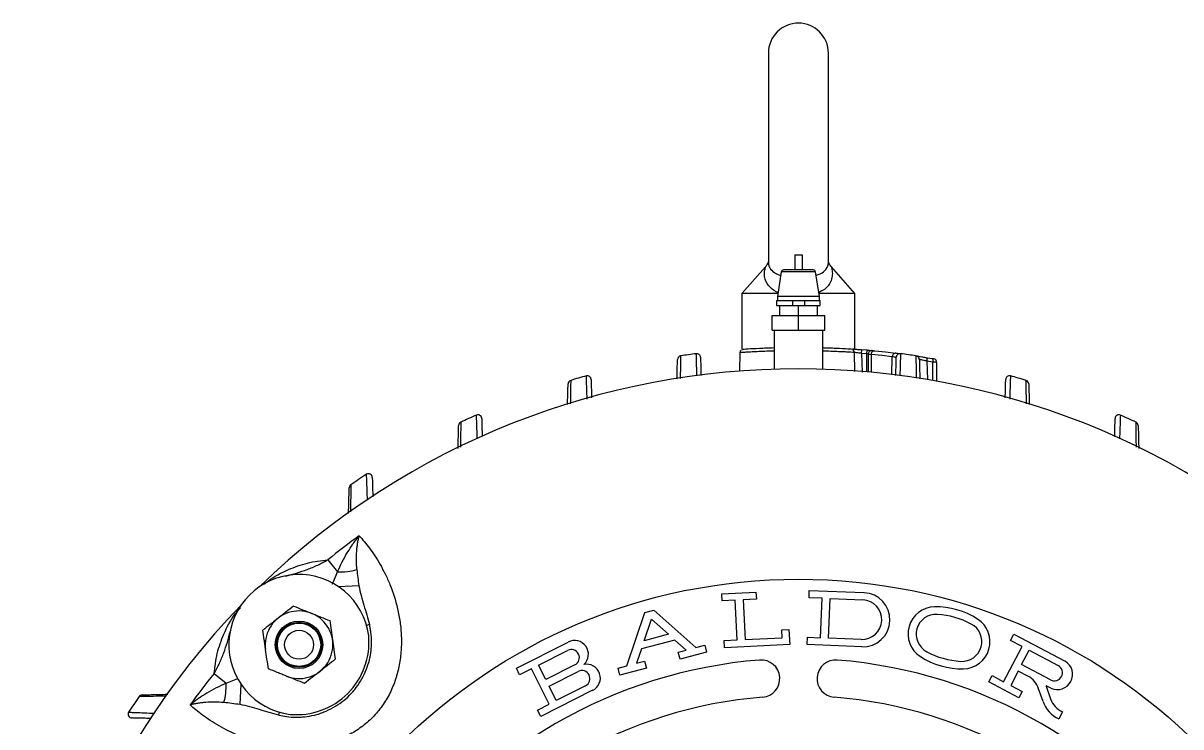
# Paper-space layout '_Left' of a CAD drawing. Header units: inches. Extents: x -6.6 to 10.2, y -6.2 to 9.3.
# Drawn here: x -6.45 to 3.18, y 3.47 to 9.33 of the extents above; entities that cross this region are included whole.
import ezdxf

# ---------------------------------------------------------------- set-up
doc = ezdxf.new("R2010")
doc.units = ezdxf.units.IN
doc.header["$MEASUREMENT"] = 0

psp = doc.layouts.new('_Left')

# ---------------------------------------------------------------- linework, layer by layer
at = {"color": 7, "linetype": 'Continuous', "lineweight": 25}
for p, q in [((-0.25, 9.0753), (-0.25, 7.3345)), ((0.25, 7.3322), (0.25, 9.0753)), ((-0.03, 7.3975), (-0.03, 7.2725)), ((-0.03, 7.3975), (0.03, 7.3975)), ((0.03, 7.3975), (0.03, 7.2725)), ((-0.2729, 7.2993), (-0.47, 7.0753)), ((-0.1427, 7.2556), (-0.175, 7.0525)), ((0.1229, 7.2725), (-0.1229, 7.2725)), ((0.175, 7.0525), (0.1427, 7.2556)), ((0.47, 7.0753), (0.274, 7.298)), ((-0.47, 7.0753), (-0.47, 6.6109)), ((-0.1714, 7.0753), (-0.47, 7.0753)), ((-0.175, 7.0525), (-0.175, 7.0175)), ((0.175, 7.0525), (-0.175, 7.0525)), ((0.47, 7.0753), (0.1714, 7.0753)), ((0.175, 7.0175), (0.175, 7.0525)), ((0.47, 6.6135), (0.47, 7.0753)), ((-0.181, 7.0175), (-0.181, 6.9775)), ((-0.181, 7.0175), (0.181, 7.0175)), ((-0.181, 6.9775), (0.181, 6.9775)), ((-0.1565, 6.9775), (-0.1565, 6.8925)), ((-0.05, 7.0175), (-0.05, 6.9775)), ((0, 6.7725), (0, 6.9775)), ((0.05, 7.0175), (0.05, 6.9775)), ((0.1565, 6.9775), (0.1565, 6.8925)), ((0.181, 6.9775), (0.181, 7.0175)), ((-0.2187, 6.8925), (0.2187, 6.8925)), ((-0.2187, 6.7725), (-0.2187, 6.8925)), ((0.2187, 6.7725), (0.2187, 6.8925)), ((-0.2187, 6.7725), (0.2187, 6.7725)), ((-0.2025, 6.7725), (-0.2025, 6.4466)), ((0.2025, 6.4465), (0.2025, 6.7725)), ((-0.4862, 6.5842), (-0.4902, 6.431)), ((0.5254, 6.578), (0.5279, 6.609)), ((0.5691, 6.5744), (0.5254, 6.578)), ((0.5717, 6.6053), (0.5279, 6.609)), ((0.5691, 6.5744), (0.5717, 6.6053)), ((0.5794, 6.5705), (0.5794, 6.4236)), ((1.0584, 6.545), (1.1087, 6.5366)), ((1.119, 6.5061), (1.0689, 6.5144)), ((1.15, 6.5034), (1.15, 6.3463)), ((-3.9144, 4.8614), (-3.8337, 4.7611)), ((-3.6561, 4.6454), (-3.8258, 4.6373)), ((-0.6367, 4.5791), (-0.3529, 4.593)), ((-0.6337, 4.5191), (-0.6367, 4.5791)), ((-0.3499, 4.5331), (-0.4589, 4.5277)), ((-0.4589, 4.5277), (-0.4427, 4.1981)), ((-0.3529, 4.593), (-0.3499, 4.5331)), ((0.0882, 4.5459), (0.0906, 4.6059)), ((0.1972, 4.5415), (0.0882, 4.5459)), ((0.0906, 4.6059), (0.5457, 4.5876)), ((0.1839, 4.2118), (0.1972, 4.5415)), ((0.2499, 4.2092), (0.2631, 4.5389)), ((0.2631, 4.5389), (0.5348, 4.528)), ((-1.2788, 4.4215), (-1.2026, 4.4419)), ((-1.2026, 4.4419), (-0.8524, 4.1318)), ((-0.5248, 4.5245), (-0.6337, 4.5191)), ((-0.5086, 4.1949), (-0.5248, 4.5245)), ((-1.4273, 3.978), (-1.2788, 4.4215)), ((-1.2834, 4.1873), (-1.2233, 4.3667)), ((-1.2233, 4.3667), (-1.0816, 4.2413)), ((-3.5684, 4.3215), (-3.5929, 4.3157)), ((-1.0816, 4.2413), (-1.2834, 4.1873)), ((-0.1386, 4.2779), (-0.0786, 4.2808)), ((-0.1354, 4.2132), (-0.1386, 4.2779)), ((-0.0786, 4.2808), (-0.0725, 4.1562)), ((1.7653, 4.1897), (1.7934, 4.2428)), ((1.7934, 4.2428), (2.2202, 4.0172)), ((-2.3461, 3.9589), (-1.9153, 4.1767)), ((-1.0278, 4.1936), (-1.3062, 4.1191)), ((-0.9335, 4.1101), (-1.0278, 4.1936)), ((-0.8524, 4.1318), (-0.7799, 4.1512)), ((-0.7799, 4.1512), (-0.7644, 4.0933)), ((-0.6175, 4.1895), (-0.5086, 4.1949)), ((-0.6146, 4.1296), (-0.6175, 4.1895)), ((-0.0725, 4.1562), (-0.6146, 4.1296)), ((-0.4427, 4.1981), (-0.1354, 4.2132)), ((0.0725, 4.1562), (0.0749, 4.2162)), ((0.5276, 4.1379), (0.0725, 4.1562)), ((0.0749, 4.2162), (0.1839, 4.2118)), ((0.5215, 4.1982), (0.2499, 4.2092)), ((1.8618, 4.1388), (1.7653, 4.1897)), ((-2.1628, 3.9843), (-1.9202, 4.107)), ((-1.3062, 4.1191), (-1.3462, 3.9997)), ((-0.9992, 4.0926), (-0.9335, 4.1101)), ((-0.9837, 4.0346), (-0.9992, 4.0926)), ((-0.7644, 4.0933), (-0.9837, 4.0346)), ((1.7076, 3.847), (1.8618, 4.1388)), ((1.8571, 3.9886), (1.9201, 4.1079)), ((1.9201, 4.1079), (2.1605, 3.9809)), ((-2.3191, 3.9054), (-2.3461, 3.9589)), ((-2.2217, 3.9546), (-2.3191, 3.9054)), ((-2.0729, 3.6601), (-2.2217, 3.9546)), ((-2.1019, 3.8639), (-2.1628, 3.9843)), ((-1.8593, 3.9865), (-2.1019, 3.8639)), ((-1.4998, 3.9586), (-1.4273, 3.978)), ((-1.4843, 3.9007), (-1.4998, 3.9586)), ((-1.265, 3.9593), (-1.4843, 3.9007)), ((-1.3462, 3.9997), (-1.2805, 4.0173)), ((-1.2805, 4.0173), (-1.265, 3.9593)), ((2.0974, 3.8615), (1.8571, 3.9886)), ((-4.8614, 3.9144), (-4.7611, 3.8337)), ((-2.0749, 3.8103), (-1.8322, 3.933)), ((1.5831, 3.8449), (1.6112, 3.898)), ((1.6112, 3.898), (1.7076, 3.847)), ((1.829, 3.9355), (1.766, 3.8162)), ((1.9091, 3.8932), (1.829, 3.9355)), ((-4.6454, 3.6561), (-4.6373, 3.8258)), ((-1.7123, 3.7751), (-2.1431, 3.5573)), ((-2.014, 3.6898), (-2.0749, 3.8103)), ((-1.7713, 3.8125), (-2.014, 3.6898)), ((1.8344, 3.7121), (1.5831, 3.8449)), ((1.766, 3.8162), (1.8624, 3.7652)), ((1.8624, 3.7652), (1.8344, 3.7121)), ((2.0356, 3.682), (1.9987, 3.7887)), ((2.101, 3.7918), (2.0599, 3.8135)), ((2.0611, 3.8103), (2.098, 3.7036)), ((-2.1702, 3.6109), (-2.0729, 3.6601)), ((-4.3215, 3.5684), (-4.3157, 3.5929)), ((-2.1431, 3.5573), (-2.1702, 3.6109)), ((2.1965, 3.5959), (2.1656, 3.5374))]:
    psp.add_line(p, q, dxfattribs=at)
at = {"color": 8, "linetype": 'Continuous', "lineweight": 25}
for p, q in [((0.1427, 7.2556), (-0.1427, 7.2556)), ((0.4701, 6.4269), (0.4658, 6.5854)), ((0.5254, 6.578), (0.5297, 6.4214)), ((0.5807, 6.5729), (0.5691, 6.5744)), ((0.5691, 6.4245), (0.5691, 6.5744)), ((0.6048, 6.5687), (0.6048, 6.4213)), ((0.7771, 6.4027), (0.781, 6.5494)), ((1.0689, 6.5144), (1.073, 6.3598)), ((1.119, 6.3519), (1.119, 6.5061)), ((-3.8749, 4.6594), (-3.8337, 4.7611)), ((-4.7611, 3.8337), (-4.6643, 3.8729))]:
    psp.add_line(p, q, dxfattribs=at)
at = {"color": 7, "linetype": 'Continuous', "lineweight": 25, "flags": 128}
for points in [[(0.781, 6.5494), (0.693, 6.5596), (0.6048, 6.5687)], [(0.6347, 6.5996), (0.7232, 6.5904), (0.8116, 6.5801)], [(1.0584, 6.545), (1.0611, 6.544), (1.0635, 6.542), (1.0656, 6.539), (1.0673, 6.5352), (1.0685, 6.5307), (1.0692, 6.5256), (1.0693, 6.5201), (1.0689, 6.5144)], [(1.1087, 6.5366), (1.1114, 6.5356), (1.1138, 6.5336), (1.1159, 6.5307), (1.1176, 6.5268), (1.1187, 6.5223), (1.1194, 6.5172), (1.1195, 6.5117), (1.119, 6.5061)]]:
    psp.add_lwpolyline(points, dxfattribs=at)
at = {"color": 7, "linetype": 'Continuous', "lineweight": 25}
for centre, radius in [((0, 0), 4.6997), ((-4.1543, 4.1543), 0.1975), ((-4.1543, 4.1543), 0.1875), ((-4.1543, 4.1543), 0.18), ((-4.1543, 4.1543), 0.12)]:
    psp.add_circle(centre, radius, dxfattribs=at)
for centre, radius, start, end in [((0, 9.0753), 0.25, 0, 180), ((-0.1229, 7.2525), 0.02, 90, 170.96052), ((0.1229, 7.2525), 0.02, 9.03948, 90), ((-0.975, 6.5266), 0.031, 98.49685, 178.5), ((0, 0), 6.63, 97.36074, 98.49685), ((-0.8454, 6.5446), 0.031, 1.5, 97.36074), ((0.4348, 6.5851), 0.031, 0.61332, 59.70024), ((0.6104, 6.5707), 0.031, 84.64499, 180.72978), ((0.6343, 6.57), 0.0295, 89.37843, 182.59196), ((0.8106, 6.5505), 0.0296, 87.98622, 182.24739), ((0.8454, 6.5446), 0.031, 82.63926, 178.5), ((0, 0), 6.63, 81.50315, 82.63926), ((0.975, 6.5266), 0.031, 1.5, 81.50315), ((1.119, 6.5034), 0.031, 0, 80.23711), ((0, 0), 6.4497, 45.97117, 134.02883), ((0, 0), 6.63, 105.42937, 106.60046), ((-1.7557, 6.3612), 0.031, 1.5, 105.42937), ((1.7557, 6.3612), 0.031, 74.57063, 178.5), ((0, 0), 6.63, 73.39954, 74.57063), ((-1.8853, 6.324), 0.031, 106.60046, 178.5), ((1.8853, 6.324), 0.031, 1.5, 73.39954), ((-2.7956, 5.9776), 0.031, 115.06495, 178.5), ((0, 0), 6.63, 113.82764, 115.06495), ((-2.6659, 6.0365), 0.031, 1.5, 113.82764), ((2.6659, 6.0365), 0.031, 66.17236, 178.5), ((0, 0), 6.63, 64.93505, 66.17236), ((2.7956, 5.9776), 0.031, 1.5, 64.93505), ((0, 0), 6.63, 122.81504, 124.16719), ((-3.5762, 5.546), 0.031, 1.5, 122.81504), ((-3.7061, 5.46), 0.031, 124.16719, 178.5), ((0, 0), 6.2414, 125.82763, 128.8411), ((-4.1543, 4.1543), 0.5841, 7.22664, 262.77336), ((-3.8128, 5.3012), 0.5405, 267.78432, 285.00092), ((0.5282, 4.3631), 0.165, 267.694, 87.694), ((0.5366, 4.3627), 0.225, 267.694, 87.694), ((0, 0), 6.4497, 135.97117, 224.02883), ((-4.1543, 4.1543), 0.2812, 248.10745, 188.10745), ((1.1367, 4.2445), 0.225, 91.04553, 237.26505), ((1.1443, 3.8288), 0.6408, 57.26505, 91.04553), ((1.1449, 4.2422), 0.165, 86.26267, 242.0479), ((1.11, 3.7077), 0.7006, 62.0479, 86.26267), ((1.3691, 4.1785), 0.225, 271.04553, 57.26505), ((1.361, 4.1808), 0.165, 266.26267, 62.0479), ((-4.1763, 4.1763), 0.6037, 265.1182, 4.8818), ((-1.8618, 4.0753), 0.1147, 312.60982, 117.80253), ((-1.8897, 4.0468), 0.0675, 296.81574, 116.81574), ((1.3616, 4.5942), 0.6408, 237.26505, 271.04553), ((1.3959, 4.7153), 0.7006, 242.0479, 266.26267), ((0, 0), 4.04, 94.57673, 145.42327), ((-1.7623, 3.8783), 0.1147, 295.82896, 101.02167), ((-0.31, 3.8726), 0.155, 274.57673, 94.57673), ((0.31, 3.8726), 0.155, 85.42327, 265.42327), ((0, 0), 4.04, 34.57673, 85.42327), ((2.129, 3.9212), 0.0675, 242.14724, 62.14724), ((2.1531, 3.9085), 0.1278, 245.95846, 58.33603), ((0, 0), 6.2414, 141.1589, 144.17237), ((-1.8018, 3.8727), 0.0675, 296.81574, 116.81574), ((1.8215, 3.7274), 0.1875, 19.07995, 62.14724), ((-5.3012, 3.8128), 0.5405, 344.99908, 2.21568), ((1.8215, 3.7274), 0.2535, 19.07995, 19.84843), ((0, 0), 6.63, 145.83281, 147.18496), ((-5.46, 3.7061), 0.031, 91.5, 145.83281), ((0, 0), 3.73, 94.57673, 145.42327), ((0, 0), 3.73, 34.57673, 85.42327), ((2.2719, 3.7637), 0.25, 199.07995, 244.84527), ((2.2719, 3.7637), 0.184, 199.07995, 245.81419), ((-5.546, 3.5762), 0.031, 147.18496, 268.5)]:
    psp.add_arc(centre, radius, start, end, dxfattribs=at)
for points, knots in [([(-0.2502, 7.3435), (-0.2505, 7.3422), (-0.2523, 7.3344), (-0.259, 7.3184), (-0.2666, 7.3047), (-0.2729, 7.2994), (-0.2729, 7.2993)], [0, 0, 0, 0, 0.08698, 0.513313, 0.996703, 1, 1, 1, 1]), ([(0.2743, 7.2984), (0.2725, 7.3002), (0.2664, 7.3062), (0.2596, 7.3177), (0.2537, 7.3306), (0.251, 7.34), (0.2497, 7.3455), (0.2493, 7.3478), (0.2491, 7.349), (0.2489, 7.35), (0.2488, 7.3506), (0.2489, 7.3505), (0.2489, 7.3504)], [0, 0, 0, 0, 0.10041, 0.336208, 0.52514, 0.662494, 0.722477, 0.756874, 0.787522, 0.831947, 0.918061, 1, 1, 1, 1]), ([(-0.4764, 6.6057), (-0.4767, 6.6055), (-0.4801, 6.603), (-0.4839, 6.5958), (-0.4867, 6.5881), (-0.4861, 6.5842), (-0.4861, 6.584)], [0, 0, 0, 0, 0.043405, 0.518423, 0.971289, 1, 1, 1, 1]), ([(-0.2025, 6.6231), (-0.2456, 6.6216), (-0.3348, 6.6186), (-0.4245, 6.6135), (-0.4709, 6.6105), (-0.4652, 6.6108), (-0.4636, 6.6109)], [0, 0, 0, 0, 0.280891, 0.581316, 0.881819, 1, 1, 1, 1]), ([(0.4505, 6.6118), (0.4438, 6.6122), (0.42, 6.6137), (0.3464, 6.6178), (0.2596, 6.6217), (0.2066, 6.623), (0.2025, 6.6231)], [0, 0, 0, 0, 0.158891, 0.562611, 0.966382, 1, 1, 1, 1]), ([(0.4609, 6.614), (0.4595, 6.6141), (0.4579, 6.6134), (0.4544, 6.6122), (0.4525, 6.6117), (0.4505, 6.6118)], [0, 0, 0, 0, 0.5, 0.5, 1, 1, 1, 1]), ([(0.4609, 6.614), (0.4696, 6.6134), (0.4801, 6.6126), (0.4972, 6.6113), (0.5033, 6.6109), (0.5155, 6.6099), (0.5216, 6.6095), (0.5279, 6.609)], [0, 0, 0, 0, 0.5, 0.5, 0.75, 0.75, 1, 1, 1, 1]), ([(0.5254, 6.578), (0.5121, 6.5798), (0.499, 6.5815), (0.483, 6.5834), (0.4783, 6.5839), (0.4706, 6.5848), (0.4677, 6.5852), (0.4658, 6.5854)], [0, 0, 0, 0, 0.5, 0.5, 0.75, 0.75, 1, 1, 1, 1]), ([(0.5717, 6.6053), (0.5825, 6.6044), (0.5973, 6.6031), (0.6098, 6.6019), (0.6132, 6.6016)], [0, 0, 0, 0, 0.725003, 1, 1, 1, 1]), ([(0.6152, 6.6014), (0.6193, 6.601), (0.624, 6.6006), (0.6336, 6.5997), (0.6347, 6.5996)], [0, 0, 0, 0, 0.893996, 1, 1, 1, 1]), ([(0.6288, 6.6001), (0.6293, 6.6001), (0.6317, 6.5998), (0.6333, 6.5997), (0.6345, 6.5996)], [0, 0, 0, 0, 0.2139907, 1, 1, 1, 1]), ([(0.8144, 6.5454), (0.8144, 6.5454), (0.8137, 6.5454), (0.8109, 6.5457), (0.8087, 6.5459), (0.8002, 6.5469), (0.792, 6.548), (0.781, 6.5494)], [0, 0, 0, 0, 0.25, 0.25, 0.5, 0.5, 1, 1, 1, 1]), ([(0.8116, 6.5801), (0.824, 6.5786), (0.8333, 6.5774), (0.8429, 6.5762), (0.8454, 6.5759), (0.8486, 6.5755), (0.8494, 6.5754), (0.8494, 6.5754)], [0, 0, 0, 0, 0.5, 0.5, 0.75, 0.75, 1, 1, 1, 1]), ([(0.9796, 6.5572), (0.9796, 6.5572), (0.9814, 6.557), (0.9868, 6.5561), (0.9891, 6.5558), (0.9944, 6.555), (0.9974, 6.5545), (1.0078, 6.553), (1.0163, 6.5517), (1.0356, 6.5486), (1.0465, 6.5469), (1.0584, 6.545)], [0, 0, 0, 0, 0.25, 0.25, 0.375, 0.375, 0.5, 0.5, 0.75, 0.75, 1, 1, 1, 1]), ([(-1.0103, 6.3655), (-1.0099, 6.3795), (-1.0087, 6.4249), (-1.0074, 6.4759), (-1.0062, 6.5195), (-1.0061, 6.5247), (-1.006, 6.5274)], [0, 0, 0, 0, 0.130344, 0.422884, 0.707303, 1, 1, 1, 1]), ([(-0.8144, 6.5454), (-0.8144, 6.5442), (-0.8143, 6.5413), (-0.8135, 6.5111), (-0.8123, 6.4622), (-0.811, 6.4141), (-0.8105, 6.3954)], [0, 0, 0, 0, 0.201598, 0.49925, 0.805588, 1, 1, 1, 1]), ([(0.8105, 6.3952), (0.8108, 6.4048), (0.8118, 6.4459), (0.8131, 6.4935), (0.8142, 6.5376), (0.8144, 6.5428), (0.8144, 6.5454)], [0, 0, 0, 0, 0.093343, 0.398394, 0.694893, 1, 1, 1, 1]), ([(1.006, 6.5274), (1.0061, 6.5261), (1.0061, 6.523), (1.007, 6.492), (1.0083, 6.4399), (1.0097, 6.3879), (1.0103, 6.3657)], [0, 0, 0, 0, 0.199937, 0.48609, 0.780692, 1, 1, 1, 1]), ([(1.0689, 6.5144), (1.0594, 6.5164), (1.0508, 6.5182), (1.0354, 6.5213), (1.0285, 6.5227), (1.0203, 6.5244), (1.0179, 6.5249), (1.0136, 6.5258), (1.0118, 6.5261), (1.0075, 6.527), (1.006, 6.5273), (1.006, 6.5274)], [0, 0, 0, 0, 0.25, 0.25, 0.5, 0.5, 0.625, 0.625, 0.75, 0.75, 1, 1, 1, 1]), ([(1.1087, 6.5366), (1.1134, 6.5358), (1.1173, 6.5352), (1.1228, 6.5342), (1.1243, 6.534), (1.1243, 6.534)], [0, 0, 0, 0, 0.5, 0.5, 1, 1, 1, 1]), ([(1.15, 6.5034), (1.15, 6.5034), (1.1493, 6.5035), (1.1465, 6.5037), (1.1444, 6.5039), (1.139, 6.5044), (1.1356, 6.5047), (1.128, 6.5053), (1.1237, 6.5057), (1.119, 6.5061)], [0, 0, 0, 0, 0.25, 0.25, 0.5, 0.5, 0.75, 0.75, 1, 1, 1, 1]), ([(-1.7247, 6.362), (-1.7246, 6.3606), (-1.7246, 6.3573), (-1.7237, 6.3248), (-1.7224, 6.275), (-1.7211, 6.227), (-1.7207, 6.2089)], [0, 0, 0, 0, 0.2157343, 0.5116748, 0.8165052, 1, 1, 1, 1]), ([(1.7207, 6.209), (1.721, 6.2203), (1.7221, 6.2625), (1.7233, 6.3109), (1.7245, 6.3542), (1.7246, 6.3594), (1.7247, 6.362)], [0, 0, 0, 0, 0.1094, 0.408899, 0.700195, 1, 1, 1, 1]), ([(-1.9208, 6.1521), (-1.9203, 6.1709), (-1.919, 6.2204), (-1.9176, 6.2746), (-1.9165, 6.317), (-1.9164, 6.3222), (-1.9163, 6.3248)], [0, 0, 0, 0, 0.1707874, 0.449531, 0.7207816, 1, 1, 1, 1]), ([(1.9163, 6.3248), (1.9163, 6.3232), (1.9164, 6.3196), (1.9173, 6.2853), (1.9188, 6.2299), (1.9202, 6.1756), (1.9208, 6.1519)], [0, 0, 0, 0, 0.214329, 0.492347, 0.778928, 1, 1, 1, 1]), ([(-2.8316, 5.7874), (-2.8309, 5.8143), (-2.8294, 5.8707), (-2.8279, 5.93), (-2.8268, 5.9708), (-2.8267, 5.9758), (-2.8266, 5.9784)], [0, 0, 0, 0, 0.234047, 0.491258, 0.741878, 1, 1, 1, 1]), ([(-2.6349, 6.0373), (-2.6349, 6.0355), (-2.6348, 6.0316), (-2.6338, 5.9943), (-2.6325, 5.9453), (-2.6313, 5.9008), (-2.631, 5.8872)], [0, 0, 0, 0, 0.248683, 0.551043, 0.86303, 1, 1, 1, 1]), ([(2.631, 5.8875), (2.6313, 5.8989), (2.6324, 5.9401), (2.6336, 5.9876), (2.6347, 6.0297), (2.6349, 6.0348), (2.6349, 6.0373)], [0, 0, 0, 0, 0.114515, 0.412031, 0.701727, 1, 1, 1, 1]), ([(2.8266, 5.9784), (2.8267, 5.9762), (2.8268, 5.9717), (2.8279, 5.9316), (2.8294, 5.8709), (2.831, 5.813), (2.8316, 5.7874)], [0, 0, 0, 0, 0.235878, 0.503579, 0.780167, 1, 1, 1, 1]), ([(-3.5452, 5.5468), (-3.5451, 5.5442), (-3.545, 5.539), (-3.5438, 5.4938), (-3.5424, 5.4415), (-3.5413, 5.397), (-3.541, 5.3854)], [0, 0, 0, 0, 0.2836117, 0.5819231, 0.8907428, 1, 1, 1, 1]), ([(-3.7426, 5.2472), (-3.7424, 5.2567), (-3.7413, 5.2973), (-3.7398, 5.3556), (-3.7383, 5.4149), (-3.7372, 5.4534), (-3.7371, 5.4583), (-3.7371, 5.4608)], [0, 0, 0, 0, 0.07007, 0.299319, 0.534287, 0.76358, 1, 1, 1, 1]), ([(-3.6534, 5.0604), (-3.64, 5.0457), (-3.6262, 5.0298), (-3.5976, 4.9953), (-3.5831, 4.9768), (-3.5391, 4.9177), (-3.5093, 4.8732), (-3.4659, 4.7979), (-3.4517, 4.7714), (-3.424, 4.7151), (-3.4105, 4.6852), (-3.3729, 4.5923), (-3.3511, 4.5256), (-3.3304, 4.4358), (-3.3265, 4.4175), (-3.3197, 4.3802), (-3.3166, 4.3613), (-3.3088, 4.3043), (-3.3053, 4.2657), (-3.3023, 4.1876), (-3.3027, 4.148), (-3.3068, 4.088), (-3.3087, 4.0678), (-3.3138, 4.0274), (-3.317, 4.007), (-3.3284, 3.9463), (-3.3386, 3.9065), (-3.3643, 3.8282), (-3.3799, 3.7899), (-3.4079, 3.7336), (-3.4179, 3.7152), (-3.4393, 3.6795), (-3.4506, 3.6621), (-3.4865, 3.6115), (-3.5131, 3.5797), (-3.557, 3.5352), (-3.5724, 3.5208), (-3.6043, 3.4934), (-3.6206, 3.4804), (-3.6711, 3.4437), (-3.7065, 3.422), (-3.762, 3.3935), (-3.781, 3.3847), (-3.8195, 3.3684), (-3.839, 3.361), (-3.8978, 3.341), (-3.9376, 3.3305), (-4.0181, 3.3145), (-4.0591, 3.3091), (-4.1399, 3.303), (-4.1799, 3.3022), (-4.2391, 3.3042), (-4.2588, 3.3053), (-4.2978, 3.3086), (-4.3173, 3.3107), (-4.3748, 3.3183), (-4.412, 3.3251), (-4.4841, 3.3413), (-4.519, 3.3509), (-4.5867, 3.3722), (-4.6195, 3.384), (-4.713, 3.4216), (-4.7693, 3.4496), (-4.8457, 3.4934), (-4.87, 3.5084), (-4.9154, 3.5383), (-4.9367, 3.5532), (-4.9964, 3.5976), (-5.0309, 3.6266), (-5.0604, 3.6534)], [0, 0, 0, 0, 0.03125, 0.03125, 0.0625, 0.0625, 0.125, 0.125, 0.15625, 0.15625, 0.1875, 0.1875, 0.25, 0.25, 0.265625, 0.265625, 0.28125, 0.28125, 0.3125, 0.3125, 0.34375, 0.34375, 0.359375, 0.359375, 0.375, 0.375, 0.40625, 0.40625, 0.4375, 0.4375, 0.453125, 0.453125, 0.46875, 0.46875, 0.5, 0.5, 0.515625, 0.515625, 0.53125, 0.53125, 0.5625, 0.5625, 0.578125, 0.578125, 0.59375, 0.59375, 0.625, 0.625, 0.65625, 0.65625, 0.6875, 0.6875, 0.703125, 0.703125, 0.71875, 0.71875, 0.75, 0.75, 0.78125, 0.78125, 0.8125, 0.8125, 0.875, 0.875, 0.90625, 0.90625, 0.9375, 0.9375, 1, 1, 1, 1]), ([(-3.8337, 4.7611), (-3.8096, 4.8173), (-3.7828, 4.8703), (-3.7379, 4.9452), (-3.7222, 4.9694), (-3.6973, 5.0045), (-3.6888, 5.016), (-3.6758, 5.033), (-3.6714, 5.0386), (-3.6624, 5.0496), (-3.6579, 5.0551), (-3.6534, 5.0604)], [0, 0, 0, 0, 0.5, 0.5, 0.75, 0.75, 0.875, 0.875, 0.9375, 0.9375, 1, 1, 1, 1]), ([(-3.6729, 4.7791), (-3.6771, 4.8335), (-3.6777, 4.8841), (-3.6737, 4.943), (-3.6727, 4.9546), (-3.6702, 4.9773), (-3.6687, 4.9884), (-3.6651, 5.0101), (-3.6631, 5.0206), (-3.6598, 5.0359), (-3.6586, 5.0409), (-3.6561, 5.0508), (-3.6548, 5.0557), (-3.6534, 5.0604)], [0, 0, 0, 0, 0.5, 0.5, 0.625, 0.625, 0.75, 0.75, 0.875, 0.875, 0.9375, 0.9375, 1, 1, 1, 1]), ([(-4.2669, 4.7259), (-4.2361, 4.7334), (-4.2058, 4.7417), (-4.1456, 4.7601), (-4.1158, 4.7701), (-4.0569, 4.792), (-4.0277, 4.8039), (-3.9703, 4.8303), (-3.942, 4.8448), (-3.9144, 4.8614)], [0, 0, 0, 0, 0.25, 0.25, 0.5, 0.5, 0.75, 0.75, 1, 1, 1, 1]), ([(-3.6729, 4.7791), (-3.6712, 4.7575), (-3.6688, 4.7356), (-3.6631, 4.6911), (-3.6598, 4.6685), (-3.6561, 4.6454)], [0, 0, 0, 0, 0.5, 0.5, 1, 1, 1, 1]), ([(-3.6561, 4.6454), (-3.6515, 4.6173), (-3.6452, 4.5899), (-3.631, 4.5357), (-3.623, 4.5089), (-3.5984, 4.4289), (-3.5814, 4.3759), (-3.5684, 4.3215)], [0, 0, 0, 0, 0.25, 0.25, 0.5, 0.5, 1, 1, 1, 1]), ([(-4.2001, 4.4758), (-4.2209, 4.4595), (-4.2421, 4.4428), (-4.2848, 4.4093), (-4.3062, 4.3925), (-4.3278, 4.3756)], [0, 0, 0, 0, 0.5, 0.5, 1, 1, 1, 1]), ([(-4.2001, 4.4758), (-4.1754, 4.4659), (-4.1506, 4.4559), (-4.1004, 4.4357), (-4.0751, 4.4255), (-4.0494, 4.4152)], [0, 0, 0, 0, 0.5, 0.5, 1, 1, 1, 1]), ([(-4.3278, 4.3756), (-4.3494, 4.3586), (-4.3714, 4.3414), (-4.414, 4.308), (-4.4349, 4.2916), (-4.4556, 4.2753)], [0, 0, 0, 0, 0.5, 0.5, 1, 1, 1, 1]), ([(-4.0494, 4.4152), (-4.0366, 4.4101), (-4.0238, 4.4049), (-3.9983, 4.3947), (-3.9857, 4.3896), (-3.9481, 4.3745), (-3.9233, 4.3646), (-3.8987, 4.3547)], [0, 0, 0, 0, 0.25, 0.25, 0.5, 0.5, 1, 1, 1, 1]), ([(-3.8987, 4.3547), (-3.895, 4.3284), (-3.8912, 4.3019), (-3.8836, 4.2484), (-3.8797, 4.2213), (-3.8758, 4.1939)], [0, 0, 0, 0, 0.5, 0.5, 1, 1, 1, 1]), ([(-4.8614, 3.9144), (-4.8448, 3.942), (-4.8303, 3.9703), (-4.8039, 4.0277), (-4.792, 4.0569), (-4.7701, 4.1158), (-4.7601, 4.1456), (-4.7417, 4.2058), (-4.7334, 4.2361), (-4.7259, 4.2669)], [0, 0, 0, 0, 0.25, 0.25, 0.5, 0.5, 0.75, 0.75, 1, 1, 1, 1]), ([(-4.4327, 4.1146), (-4.4346, 4.1282), (-4.4366, 4.1419), (-4.4404, 4.169), (-4.4424, 4.1825), (-4.4481, 4.2227), (-4.4519, 4.2491), (-4.4556, 4.2753)], [0, 0, 0, 0, 0.25, 0.25, 0.5, 0.5, 1, 1, 1, 1]), ([(-4.3215, 3.5684), (-4.2798, 3.5585), (-4.2341, 3.552), (-4.1711, 3.5512), (-4.1582, 3.5515), (-4.1324, 3.5528), (-4.1194, 3.5538), (-4.0801, 3.5582), (-4.0535, 3.5629), (-4.0134, 3.5728), (-4, 3.5766), (-3.9732, 3.5851), (-3.96, 3.5898), (-3.9208, 3.6053), (-3.8953, 3.6174), (-3.8457, 3.6452), (-3.8215, 3.6611), (-3.7761, 3.6955), (-3.7546, 3.7142), (-3.7244, 3.7444), (-3.7146, 3.7549), (-3.6957, 3.7766), (-3.6866, 3.7878), (-3.6608, 3.8219), (-3.6453, 3.8456), (-3.6176, 3.8949), (-3.6054, 3.9206), (-3.5846, 3.9733), (-3.5762, 3.9998), (-3.5631, 4.0529), (-3.5583, 4.0794), (-3.5538, 4.1191), (-3.5528, 4.1324), (-3.5515, 4.1583), (-3.5512, 4.171), (-3.5517, 4.2085), (-3.5534, 4.2325), (-3.5579, 4.2672), (-3.5597, 4.2786), (-3.5637, 4.3006), (-3.566, 4.3112), (-3.5684, 4.3215)], [0, 0, 0, 0, 0.125, 0.125, 0.15625, 0.15625, 0.1875, 0.1875, 0.25, 0.25, 0.28125, 0.28125, 0.3125, 0.3125, 0.375, 0.375, 0.4375, 0.4375, 0.5, 0.5, 0.53125, 0.53125, 0.5625, 0.5625, 0.625, 0.625, 0.6875, 0.6875, 0.75, 0.75, 0.8125, 0.8125, 0.84375, 0.84375, 0.875, 0.875, 0.9375, 0.9375, 0.96875, 0.96875, 1, 1, 1, 1]), ([(-3.8758, 4.1939), (-3.8739, 4.1803), (-3.8719, 4.1666), (-3.8681, 4.1395), (-3.8661, 4.126), (-3.8604, 4.0858), (-3.8566, 4.0594), (-3.8529, 4.0332)], [0, 0, 0, 0, 0.25, 0.25, 0.5, 0.5, 1, 1, 1, 1]), ([(-4.4098, 3.9538), (-4.4135, 3.9801), (-4.4173, 4.0066), (-4.4249, 4.0602), (-4.4288, 4.0872), (-4.4327, 4.1146)], [0, 0, 0, 0, 0.5, 0.5, 1, 1, 1, 1]), ([(-4.2591, 3.8933), (-4.2719, 3.8984), (-4.2848, 3.9036), (-4.3102, 3.9138), (-4.3228, 3.9189), (-4.3604, 3.934), (-4.3852, 3.944), (-4.4098, 3.9538)], [0, 0, 0, 0, 0.25, 0.25, 0.5, 0.5, 1, 1, 1, 1]), ([(-3.8529, 4.0332), (-3.8737, 4.0168), (-3.895, 4.0002), (-3.9376, 3.9667), (-3.9591, 3.9499), (-3.9807, 3.9329)], [0, 0, 0, 0, 0.5, 0.5, 1, 1, 1, 1]), ([(-4.1085, 3.8327), (-4.1331, 3.8426), (-4.1579, 3.8526), (-4.2081, 3.8728), (-4.2335, 3.883), (-4.2591, 3.8933)], [0, 0, 0, 0, 0.5, 0.5, 1, 1, 1, 1]), ([(-3.9807, 3.9329), (-4.0023, 3.916), (-4.0242, 3.8988), (-4.0669, 3.8654), (-4.0878, 3.8489), (-4.1085, 3.8327)], [0, 0, 0, 0, 0.5, 0.5, 1, 1, 1, 1]), ([(-4.7611, 3.8337), (-4.8173, 3.8096), (-4.8703, 3.7828), (-4.9452, 3.7379), (-4.9694, 3.7222), (-5.0045, 3.6973), (-5.016, 3.6888), (-5.033, 3.6758), (-5.0386, 3.6714), (-5.0496, 3.6624), (-5.0551, 3.6579), (-5.0604, 3.6534)], [0, 0, 0, 0, 0.5, 0.5, 0.75, 0.75, 0.875, 0.875, 0.9375, 0.9375, 1, 1, 1, 1]), ([(-5.4608, 3.7371), (-5.4578, 3.7371), (-5.4516, 3.7373), (-5.402, 3.7386), (-5.3344, 3.7404), (-5.2735, 3.742), (-5.2474, 3.7426)], [0, 0, 0, 0, 0.264451, 0.525974, 0.797363, 1, 1, 1, 1]), ([(-4.7791, 3.6729), (-4.8335, 3.6771), (-4.8841, 3.6777), (-4.943, 3.6737), (-4.9546, 3.6727), (-4.9773, 3.6702), (-4.9884, 3.6687), (-5.0101, 3.6651), (-5.0206, 3.6631), (-5.0359, 3.6598), (-5.0409, 3.6586), (-5.0508, 3.6561), (-5.0557, 3.6548), (-5.0604, 3.6534)], [0, 0, 0, 0, 0.5, 0.5, 0.625, 0.625, 0.75, 0.75, 0.875, 0.875, 0.9375, 0.9375, 1, 1, 1, 1]), ([(-4.6454, 3.6561), (-4.6685, 3.6598), (-4.6911, 3.6631), (-4.7356, 3.6688), (-4.7575, 3.6712), (-4.7791, 3.6729)], [0, 0, 0, 0, 0.5, 0.5, 1, 1, 1, 1]), ([(-4.3215, 3.5684), (-4.3759, 3.5814), (-4.4289, 3.5984), (-4.5089, 3.623), (-4.5357, 3.631), (-4.5899, 3.6452), (-4.6173, 3.6515), (-4.6454, 3.6561)], [0, 0, 0, 0, 0.5, 0.5, 0.75, 0.75, 1, 1, 1, 1]), ([(-5.3852, 3.541), (-5.4026, 3.5414), (-5.4484, 3.5426), (-5.4992, 3.544), (-5.5394, 3.545), (-5.5443, 3.5451), (-5.5468, 3.5452)], [0, 0, 0, 0, 0.171052, 0.449225, 0.720484, 1, 1, 1, 1])]:
    psp.add_open_spline(points, degree=3, knots=knots, dxfattribs=at)
at = {"color": 8, "linetype": 'Continuous', "lineweight": 25}
for points, knots in [([(-0.2494, 7.3362), (-0.2495, 7.3308), (-0.2496, 7.3177), (-0.2393, 7.2866), (-0.211, 7.2563), (-0.1733, 7.2355), (-0.1531, 7.2283), (-0.1474, 7.2263)], [0, 0, 0, 0, 0.178387, 0.426535, 0.76437, 0.933477, 1, 1, 1, 1]), ([(0.1472, 7.2274), (0.1589, 7.2315), (0.1984, 7.2454), (0.2294, 7.2743), (0.2473, 7.3059), (0.2505, 7.3302), (0.2497, 7.3371), (0.2495, 7.339)], [0, 0, 0, 0, 0.130862, 0.438611, 0.672223, 0.910724, 1, 1, 1, 1]), ([(-0.1701, 7.0834), (-0.1793, 7.0881), (-0.2052, 7.1013), (-0.2495, 7.1368), (-0.2778, 7.1862), (-0.2843, 7.2397), (-0.2803, 7.2686), (-0.2758, 7.289), (-0.2728, 7.2991), (-0.2728, 7.2991), (-0.2727, 7.2991)], [0, 0, 0, 0, 0.077309, 0.218178, 0.487116, 0.656982, 0.83003, 0.837104, 0.964532, 1, 1, 1, 1]), ([(0.2732, 7.2974), (0.273, 7.2982), (0.2726, 7.2997), (0.2746, 7.2931), (0.2818, 7.2672), (0.2836, 7.2202), (0.2688, 7.1656), (0.2338, 7.1173), (0.1862, 7.0934), (0.1698, 7.0852)], [0, 0, 0, 0, 0.027654, 0.047506, 0.235627, 0.418436, 0.600851, 0.86276, 1, 1, 1, 1]), ([(-0.9796, 6.5572), (-0.9797, 6.5545), (-0.9798, 6.549), (-0.9807, 6.5051), (-0.982, 6.4464), (-0.9832, 6.3923), (-0.9836, 6.3705)], [0, 0, 0, 0, 0.2718661, 0.5437375, 0.815479, 1, 1, 1, 1]), ([(-0.8441, 6.3923), (-0.845, 6.4218), (-0.8467, 6.4813), (-0.8484, 6.5401), (-0.8492, 6.5666), (-0.8494, 6.5746), (-0.8494, 6.5751), (-0.8494, 6.5754)], [0, 0, 0, 0, 0.2666517, 0.5375898, 0.816423, 0.9176377, 1, 1, 1, 1]), ([(-0.2025, 6.597), (-0.2114, 6.5968), (-0.2454, 6.596), (-0.2984, 6.5939), (-0.3591, 6.5913), (-0.4096, 6.5887), (-0.4484, 6.5865), (-0.474, 6.5849), (-0.4863, 6.5841), (-0.4849, 6.5842), (-0.4846, 6.5842)], [0, 0, 0, 0, 0.051579, 0.197472, 0.347584, 0.49308, 0.642768, 0.78817, 0.937779, 1, 1, 1, 1]), ([(0.4658, 6.5854), (0.447, 6.5865), (0.4181, 6.5883), (0.35, 6.5918), (0.288, 6.5944), (0.2375, 6.5962), (0.2074, 6.5969), (0.2025, 6.597)], [0, 0, 0, 0, 0.367859, 0.563883, 0.765591, 0.961627, 1, 1, 1, 1]), ([(0.6048, 6.5687), (0.6036, 6.5688), (0.5921, 6.5697), (0.5794, 6.5707), (0.5814, 6.5706), (0.582, 6.5705)], [0, 0, 0, 0, 0.075193, 0.716693, 1, 1, 1, 1]), ([(0.8494, 6.5754), (0.8493, 6.5728), (0.8492, 6.5675), (0.8479, 6.5233), (0.8462, 6.4656), (0.8447, 6.4128), (0.8441, 6.3921)], [0, 0, 0, 0, 0.27185, 0.551593, 0.823422, 1, 1, 1, 1]), ([(0.9836, 6.3707), (0.983, 6.4007), (0.9817, 6.461), (0.9804, 6.5208), (0.9798, 6.5479), (0.9796, 6.5563), (0.9796, 6.5569), (0.9796, 6.5572)], [0, 0, 0, 0, 0.267226, 0.535796, 0.812266, 0.912622, 1, 1, 1, 1]), ([(-1.7576, 6.1984), (-1.7587, 6.2296), (-1.7607, 6.2914), (-1.7627, 6.3529), (-1.7636, 6.3809), (-1.7639, 6.39), (-1.7639, 6.3907), (-1.7639, 6.391)], [0, 0, 0, 0, 0.270355, 0.5348, 0.807128, 0.905957, 1, 1, 1, 1]), ([(1.7639, 6.391), (1.7638, 6.3885), (1.7637, 6.3832), (1.7623, 6.3399), (1.7603, 6.2796), (1.7585, 6.2233), (1.7576, 6.1984)], [0, 0, 0, 0, 0.2618, 0.531246, 0.792936, 1, 1, 1, 1]), ([(-1.8942, 6.3537), (-1.8942, 6.3511), (-1.8943, 6.3459), (-1.8951, 6.3032), (-1.8962, 6.2422), (-1.8972, 6.185), (-1.8977, 6.1586)], [0, 0, 0, 0, 0.257759, 0.523089, 0.780668, 1, 1, 1, 1]), ([(1.8977, 6.1585), (1.8972, 6.1891), (1.896, 6.2506), (1.8949, 6.313), (1.8944, 6.3422), (1.8942, 6.3524), (1.8942, 6.3532), (1.8942, 6.3537)], [0, 0, 0, 0, 0.260664, 0.524545, 0.796448, 0.895033, 1, 1, 1, 1]), ([(-2.8088, 6.0056), (-2.8088, 6.003), (-2.8089, 5.9977), (-2.8095, 5.957), (-2.8105, 5.8925), (-2.8114, 5.8349), (-2.8119, 5.7994), (-2.812, 5.7972)], [0, 0, 0, 0, 0.246118, 0.49227, 0.737643, 0.983096, 1, 1, 1, 1]), ([(-2.6714, 5.8671), (-2.6724, 5.8966), (-2.6746, 5.9576), (-2.6769, 6.0209), (-2.678, 6.0517), (-2.6784, 6.0633), (-2.6784, 6.0643), (-2.6784, 6.0649)], [0, 0, 0, 0, 0.247053, 0.510851, 0.782877, 0.881289, 1, 1, 1, 1]), ([(2.6784, 6.0649), (2.6783, 6.0622), (2.6781, 6.0569), (2.6767, 6.0149), (2.6745, 5.9532), (2.6724, 5.8949), (2.6714, 5.8674)], [0, 0, 0, 0, 0.256713, 0.51345, 0.769602, 1, 1, 1, 1]), ([(2.812, 5.7972), (2.8115, 5.828), (2.8105, 5.891), (2.8095, 5.9575), (2.809, 5.9903), (2.8088, 6.0037), (2.8088, 6.0049), (2.8088, 6.0056)], [0, 0, 0, 0, 0.24619, 0.504863, 0.771872, 0.868033, 1, 1, 1, 1]), ([(-3.5848, 5.3583), (-3.5859, 5.3874), (-3.5883, 5.4503), (-3.5909, 5.5181), (-3.5923, 5.5538), (-3.5929, 5.5694), (-3.593, 5.571), (-3.593, 5.572)], [0, 0, 0, 0, 0.226325, 0.489892, 0.753335, 0.848858, 1, 1, 1, 1]), ([(-3.7235, 5.4857), (-3.7235, 5.4831), (-3.7236, 5.4781), (-3.7241, 5.4392), (-3.7249, 5.3787), (-3.7257, 5.3152), (-3.7263, 5.2717), (-3.7265, 5.2594)], [0, 0, 0, 0, 0.22808, 0.456216, 0.683101, 0.910105, 1, 1, 1, 1]), ([(-4.4427, 4.6588), (-4.4327, 4.6674), (-4.3734, 4.7181), (-4.2525, 4.7782), (-4.0857, 4.8402), (-3.9717, 4.8543), (-3.9144, 4.8614)], [0, 0, 0, 0, 0.070126, 0.416558, 0.706364, 1, 1, 1, 1]), ([(-4.8614, 3.9144), (-4.8544, 3.9709), (-4.8403, 4.0849), (-4.7791, 4.2512), (-4.7139, 4.3796), (-4.6574, 4.4449), (-4.6427, 4.4619)], [0, 0, 0, 0, 0.277309, 0.558521, 0.885361, 1, 1, 1, 1]), ([(-5.2596, 3.7265), (-5.289, 3.7261), (-5.3531, 3.7253), (-5.4252, 3.7243), (-5.4639, 3.7238), (-5.4824, 3.7235), (-5.4844, 3.7235), (-5.4857, 3.7235)], [0, 0, 0, 0, 0.21771, 0.474345, 0.74012, 0.833285, 1, 1, 1, 1]), ([(-5.572, 3.593), (-5.5694, 3.5929), (-5.5642, 3.5927), (-5.5245, 3.5912), (-5.462, 3.5888), (-5.4025, 3.5865), (-5.3642, 3.585), (-5.358, 3.5848)], [0, 0, 0, 0, 0.238965, 0.477977, 0.715959, 0.954043, 1, 1, 1, 1])]:
    psp.add_open_spline(points, degree=3, knots=knots, dxfattribs=at)

doc.saveas('drawing.dxf')
